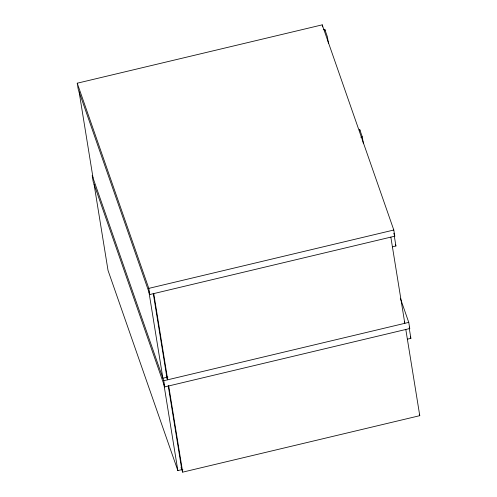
<?xml version="1.0" encoding="UTF-8"?>
<svg xmlns="http://www.w3.org/2000/svg" width="497" height="497" viewBox="0 0 497 497"><rect width="100%" height="100%" fill="white"/><g stroke="black" fill="none" stroke-linecap="round" stroke-linejoin="round"><path stroke-width="0.75" d="M77.234 83.204L322.224 24.85L393.798 230.018L394.792 236.174L149.802 294.528L78.234 89.361L77.234 83.204L148.808 288.372L149.802 294.528M323.28 29.64L324.765 29.286L327.38 36.79L328.492 43.655M360.81 137.228L362.294 136.874L363.406 143.739M148.808 288.372L393.798 230.018M392.326 246.841L395.916 245.99L394.276 235.845M167.924 377.03L162.892 378.229L148.932 292.025M163.768 380.733L408.758 322.379L409.752 328.536L164.762 386.89L93.194 181.722L92.194 175.565L163.768 380.733L164.762 386.89M407.285 339.202L410.876 338.345L409.23 328.206M94.063 184.225L108.029 270.424L177.851 470.591L182.884 469.392M181.038 467.447L182.679 472.15L419.766 415.678L405.8 329.474M362.294 136.874L359.673 129.369L359.921 130.891M393.773 233.242L394.792 236.174M395.407 244.518L395.916 245.99M400.321 298.2L408.758 322.379M409.242 327.069L409.752 328.536M410.36 336.879L410.876 338.345M404.303 321.888L404.806 323.317L390.841 237.119M419.263 414.249L419.766 415.678M166.222 375.502L167.719 379.789L153.753 293.584M324.765 29.286L325.007 30.814M322.224 24.85L322.559 26.9M168.713 385.945L182.679 472.15M153.25 293.348L167.098 378.838M168.21 385.709L181.803 469.646M163.892 384.386L177.851 470.591M79.104 91.864L93.069 178.063"/></g></svg>
